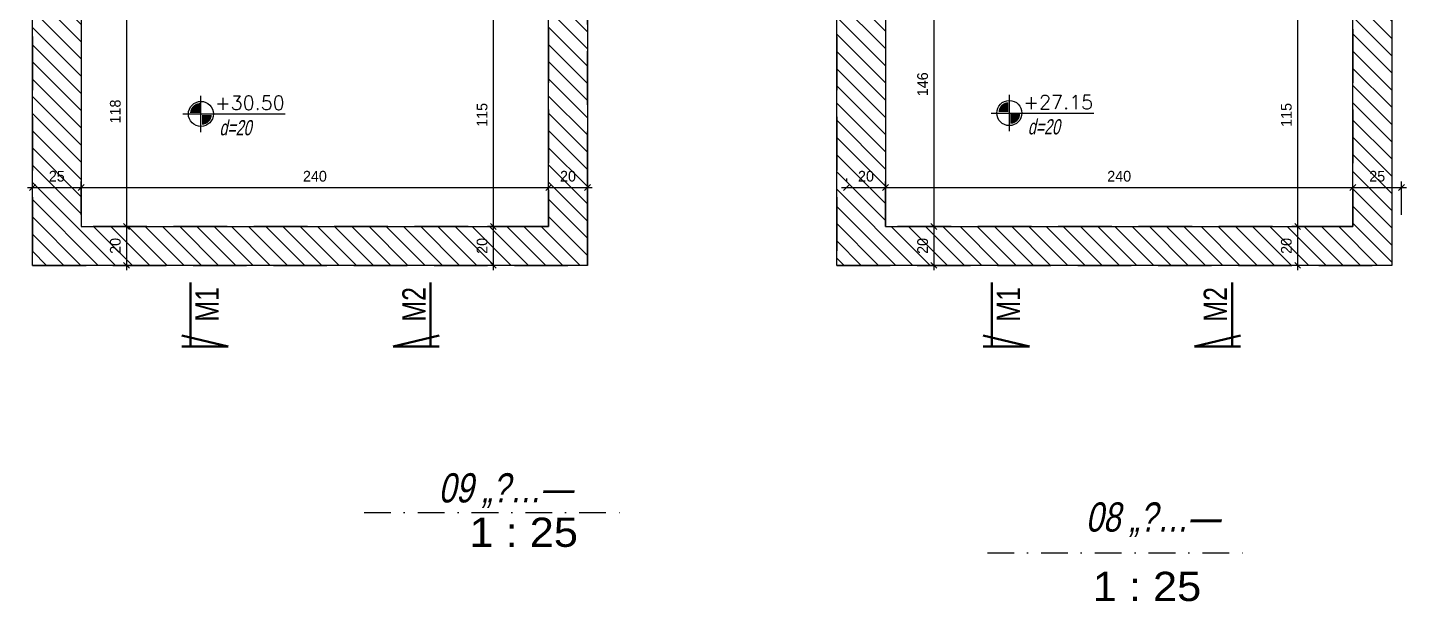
# Model space of a CAD drawing. Header units: inches. Extents: x -5298 to 11252, y 8210 to 22495.
# Drawn here: x 9183 to 9892, y 11491 to 11786 of the extents above; entities that cross this region are included whole.
import ezdxf
from ezdxf.enums import TextEntityAlignment as Align

# ---------------------------------------------------------------- set-up
doc = ezdxf.new("R2010")
doc.units = ezdxf.units.IN
doc.header["$LTSCALE"] = 55
doc.header["$MEASUREMENT"] = 0
doc.linetypes.add('DASHDOT2', pattern=[0.5, 0.25, -0.125, 0, -0.125])
doc.linetypes.add('DASHED2', pattern=[0.375, 0.25, -0.125])
doc.layers.get('Defpoints').update_dxf_attribs({"color": 40})
for name, color, linetype in [('D7', 2, 'Continuous'), ('dim-50-v', 2, 'Continuous'), ('ENG_beton nifsak', 4, 'Continuous'), ('ENG_beton ole', 3, 'DASHED2'), ('ENG_level', 1, 'DASHDOT2'), ('HATCH', 8, 'Continuous')]:
    doc.layers.add(name, color=color, linetype=linetype)
doc.layers.add('W', color=1, linetype='Continuous', lineweight=50)
doc.styles.add('AA', font='hebtxt', dxfattribs={"width": 0.8, "oblique": 8})
doc.styles.add('AD', font='oron')
doc.styles.add('HEBREW', font='hebtxt-weld.shx', dxfattribs={"width": 0.8, "oblique": 12})
doc.styles.add('HEBTXT', font='hebtxt-weld.shx')
doc.styles.add('ROMANS', font='romans')
doc.dimstyles.new('25', dxfattribs={"dimtxt": 5.5, "dimasz": 3, "dimexe": 3, "dimexo": 6, "dimgap": 3, "dimtad": 1, "dimdec": 0, "dimrnd": 0.5, "dimdsep": 46, "dimtxsty": 'HEBTXT', "dimblk1": 'OBLIQUE', "dimblk2": 'OBLIQUE', "dimsah": 1, "dimcen": 1, "dimdle": 2.5, "dimclre": 9, "dimclrt": 3, "dimadec": 0, "dimazin": 0, "dimtfac": 1, "dimtdec": 0, "dimtix": 1, "dimtmove": 2, "dimatfit": 3, "dimldrblk": 'OBLIQUE', "dimfxl": 1, "dimtolj": 1, "dimarcsym": 0})

# ---------------------------------------------------------------- blocks, each defined once
blk = doc.blocks.new('_OBLIQUE')
at = {"color": 0, "linetype": 'ByBlock'}
blk.add_line((-0.5, -0.5), (0.5, 0.5), dxfattribs=at)
blk = doc.blocks.new('*D342')
at = {"layer": 'Defpoints', "color": 0, "linetype": 'Continuous', "transparency": 16777216}
for p in [(9889.03, 11703.49), (9864.03, 11683.49), (9889.03, 11683.49)]:
    blk.add_point(p, dxfattribs=at)
at = {"layer": 'dim-50-v', "color": 9, "linetype": 'Continuous', "lineweight": -2, "transparency": 16777216}
for p, q in [((9864.03, 11689.49), (9864.03, 11706.49)), ((9889.03, 11689.49), (9889.03, 11706.49))]:
    blk.add_line(p, q, dxfattribs=at)
at = {"layer": 'dim-50-v', "color": 0, "linetype": 'Continuous', "lineweight": -2, "transparency": 16777216}
blk.add_line((9861.53, 11703.49), (9891.53, 11703.49), dxfattribs=at)
at = {"layer": 'dim-50-v', "color": 0, "linetype": 'Continuous', "lineweight": -2, "transparency": 16777216, "xscale": 3, "yscale": 3, "zscale": 3, "rotation": 180}
blk.add_blockref('_OBLIQUE', (9864.03, 11703.49), dxfattribs=at)
at = {"layer": 'dim-50-v', "color": 0, "linetype": 'Continuous', "lineweight": -2, "transparency": 16777216, "xscale": 3, "yscale": 3, "zscale": 3}
blk.add_blockref('_OBLIQUE', (9889.03, 11703.49), dxfattribs=at)
at = {"layer": 'dim-50-v', "color": 3, "linetype": 'Continuous', "transparency": 16777216, "insert": (9876.53, 11709.24), "char_height": 5.5, "attachment_point": 5, "style": 'HEBTXT'}
blk.add_mtext('\\A1;25', dxfattribs=at)
blk = doc.blocks.new('*D343')
at = {"layer": 'Defpoints', "color": 0, "linetype": 'Continuous', "transparency": 16777216}
for p in [(9864.03, 11703.49), (9624.03, 11683.5, 0), (9864.03, 11683.49, 0)]:
    blk.add_point(p, dxfattribs=at)
at = {"layer": 'dim-50-v', "color": 9, "linetype": 'Continuous', "lineweight": -2, "transparency": 16777216}
for p, q in [((9624.03, 11689.5), (9624.03, 11706.49)), ((9864.03, 11689.49), (9864.03, 11706.49))]:
    blk.add_line(p, q, dxfattribs=at)
at = {"layer": 'dim-50-v', "color": 0, "linetype": 'Continuous', "lineweight": -2, "transparency": 16777216}
blk.add_line((9621.53, 11703.49), (9866.53, 11703.49), dxfattribs=at)
at = {"layer": 'dim-50-v', "color": 0, "linetype": 'Continuous', "lineweight": -2, "transparency": 16777216, "xscale": 3, "yscale": 3, "zscale": 3, "rotation": 180}
blk.add_blockref('_OBLIQUE', (9624.03, 11703.49), dxfattribs=at)
at = {"layer": 'dim-50-v', "color": 0, "linetype": 'Continuous', "lineweight": -2, "transparency": 16777216, "xscale": 3, "yscale": 3, "zscale": 3}
blk.add_blockref('_OBLIQUE', (9864.03, 11703.49), dxfattribs=at)
at = {"layer": 'dim-50-v', "color": 3, "linetype": 'Continuous', "transparency": 16777216, "insert": (9744.03, 11709.24), "char_height": 5.5, "attachment_point": 5, "style": 'HEBTXT'}
blk.add_mtext('\\A1;240', dxfattribs=at)
blk = doc.blocks.new('*D344')
at = {"layer": 'Defpoints', "color": 0, "linetype": 'Continuous', "transparency": 16777216}
for p in [(9603.98, 11702.07, 0), (9624.03, 11703.49), (9624.03, 11699.95, 0)]:
    blk.add_point(p, dxfattribs=at)
at = {"layer": 'dim-50-v', "color": 9, "linetype": 'Continuous', "lineweight": -2, "transparency": 16777216}
for p, q in [((9603.98, 11708.07), (9603.98, 11706.49)), ((9624.03, 11705.95), (9624.03, 11706.49))]:
    blk.add_line(p, q, dxfattribs=at)
at = {"layer": 'dim-50-v', "color": 0, "linetype": 'Continuous', "lineweight": -2, "transparency": 16777216}
blk.add_line((9601.48, 11703.49), (9626.53, 11703.49), dxfattribs=at)
at = {"layer": 'dim-50-v', "color": 0, "linetype": 'Continuous', "lineweight": -2, "transparency": 16777216, "xscale": 3, "yscale": 3, "zscale": 3, "rotation": 180}
blk.add_blockref('_OBLIQUE', (9603.98, 11703.49), dxfattribs=at)
at = {"layer": 'dim-50-v', "color": 0, "linetype": 'Continuous', "lineweight": -2, "transparency": 16777216, "xscale": 3, "yscale": 3, "zscale": 3}
blk.add_blockref('_OBLIQUE', (9624.03, 11703.49), dxfattribs=at)
at = {"layer": 'dim-50-v', "color": 3, "linetype": 'Continuous', "transparency": 16777216, "insert": (9614, 11709.24), "char_height": 5.5, "attachment_point": 5, "style": 'HEBTXT'}
blk.add_mtext('\\A1;20', dxfattribs=at)
blk = doc.blocks.new('*D346')
at = {"layer": 'Defpoints', "color": 0, "linetype": 'Continuous', "transparency": 16777216}
for p in [(9849.13, 11797.99, 0), (9835.64, 11683.5), (9848.56, 11683.5, 0)]:
    blk.add_point(p, dxfattribs=at)
at = {"layer": 'dim-50-v', "color": 9, "linetype": 'Continuous', "lineweight": -2, "transparency": 16777216}
for p, q in [((9843.13, 11797.99), (9832.64, 11797.99)), ((9842.56, 11683.5), (9832.64, 11683.5))]:
    blk.add_line(p, q, dxfattribs=at)
at = {"layer": 'dim-50-v', "color": 0, "linetype": 'Continuous', "lineweight": -2, "transparency": 16777216}
blk.add_line((9835.64, 11800.49), (9835.64, 11681), dxfattribs=at)
at = {"layer": 'dim-50-v', "color": 0, "linetype": 'Continuous', "lineweight": -2, "transparency": 16777216, "xscale": 3, "yscale": 3, "zscale": 3}
for p, rotation in [((9835.64, 11797.99), 90), ((9835.64, 11683.5), 270)]:
    blk.add_blockref('_OBLIQUE', p, dxfattribs=dict(at, rotation=rotation))
at = {"layer": 'dim-50-v', "color": 3, "linetype": 'Continuous', "transparency": 16777216, "insert": (9829.89, 11740.74), "char_height": 5.5, "attachment_point": 5, "rotation": 90, "style": 'HEBTXT'}
blk.add_mtext('\\A1;115', dxfattribs=at)
blk = doc.blocks.new('*D348')
at = {"layer": 'Defpoints', "color": 0, "linetype": 'Continuous', "transparency": 16777216}
for p in [(9659.67, 11829.49, 0), (9648.85, 11683.5), (9661.77, 11683.5, 0)]:
    blk.add_point(p, dxfattribs=at)
at = {"layer": 'dim-50-v', "color": 0, "linetype": 'Continuous', "lineweight": -2, "transparency": 16777216}
blk.add_line((9648.85, 11831.99), (9648.85, 11681), dxfattribs=at)
at = {"layer": 'dim-50-v', "color": 9, "linetype": 'Continuous', "lineweight": -2, "transparency": 16777216}
for p, q in [((9653.67, 11829.49), (9645.85, 11829.49)), ((9655.77, 11683.5), (9645.85, 11683.5))]:
    blk.add_line(p, q, dxfattribs=at)
at = {"layer": 'dim-50-v', "color": 0, "linetype": 'Continuous', "lineweight": -2, "transparency": 16777216, "xscale": 3, "yscale": 3, "zscale": 3}
for p, rotation in [((9648.85, 11829.49), 90), ((9648.85, 11683.5), 270)]:
    blk.add_blockref('_OBLIQUE', p, dxfattribs=dict(at, rotation=rotation))
at = {"layer": 'dim-50-v', "color": 3, "linetype": 'Continuous', "transparency": 16777216, "insert": (9643.1, 11756.49), "char_height": 5.5, "attachment_point": 5, "rotation": 90, "style": 'HEBTXT'}
blk.add_mtext('\\A1;146', dxfattribs=at)
blk = doc.blocks.new('*D357')
at = {"layer": 'Defpoints', "color": 0, "linetype": 'Continuous', "transparency": 16777216}
for p in [(9661.77, 11683.5, 0), (9648.85, 11663.49), (9649.18, 11663.49)]:
    blk.add_point(p, dxfattribs=at)
at = {"layer": 'dim-50-v', "color": 9, "linetype": 'Continuous', "lineweight": -2, "transparency": 16777216}
for p, q in [((9655.77, 11683.5), (9645.85, 11683.5)), ((9643.18, 11663.49), (9645.85, 11663.49))]:
    blk.add_line(p, q, dxfattribs=at)
at = {"layer": 'dim-50-v', "color": 0, "linetype": 'Continuous', "lineweight": -2, "transparency": 16777216}
blk.add_line((9648.85, 11686), (9648.85, 11660.99), dxfattribs=at)
at = {"layer": 'dim-50-v', "color": 0, "linetype": 'Continuous', "lineweight": -2, "transparency": 16777216, "xscale": 3, "yscale": 3, "zscale": 3}
for p, rotation in [((9648.85, 11683.5), 90), ((9648.85, 11663.49), 270)]:
    blk.add_blockref('_OBLIQUE', p, dxfattribs=dict(at, rotation=rotation))
at = {"layer": 'dim-50-v', "color": 3, "linetype": 'Continuous', "transparency": 16777216, "insert": (9643.1, 11673.49), "char_height": 5.5, "attachment_point": 5, "rotation": 90, "style": 'HEBTXT'}
blk.add_mtext('\\A1;20', dxfattribs=at)
blk = doc.blocks.new('*D358')
at = {"layer": 'Defpoints', "color": 0, "linetype": 'Continuous', "transparency": 16777216}
for p in [(9848.56, 11683.5, 0), (9834.95, 11663.49, 0), (9835.64, 11663.49)]:
    blk.add_point(p, dxfattribs=at)
at = {"layer": 'dim-50-v', "color": 9, "linetype": 'Continuous', "lineweight": -2, "transparency": 16777216}
for p, q in [((9842.56, 11683.5), (9832.64, 11683.5)), ((9840.95, 11663.49), (9838.64, 11663.49))]:
    blk.add_line(p, q, dxfattribs=at)
at = {"layer": 'dim-50-v', "color": 0, "linetype": 'Continuous', "lineweight": -2, "transparency": 16777216}
blk.add_line((9835.64, 11686), (9835.64, 11660.99), dxfattribs=at)
at = {"layer": 'dim-50-v', "color": 0, "linetype": 'Continuous', "lineweight": -2, "transparency": 16777216, "xscale": 3, "yscale": 3, "zscale": 3}
for p, rotation in [((9835.64, 11683.5), 90), ((9835.64, 11663.49), 270)]:
    blk.add_blockref('_OBLIQUE', p, dxfattribs=dict(at, rotation=rotation))
at = {"layer": 'dim-50-v', "color": 3, "linetype": 'Continuous', "transparency": 16777216, "insert": (9829.89, 11673.49), "char_height": 5.5, "attachment_point": 5, "rotation": 90, "style": 'HEBTXT'}
blk.add_mtext('\\A1;20', dxfattribs=at)
blk = doc.blocks.new('PL')
at = {"linetype": 'ByBlock'}
for p, q in [((0, -0.258), (0, 0.258)), ((-0.258, 0), (1.204, 0))]:
    blk.add_line(p, q, dxfattribs=at)
at = {"color": 4, "const_width": 0.14}
for points in [[(-0.014, 0.084, 0.414214), (-0.084, 0.014, 1)], [(0.014, -0.084, 0.414214), (0.084, -0.014, 1)]]:
    blk.add_lwpolyline(points, format="xyb", dxfattribs=at)
at = {"linetype": 'ByBlock'}
blk.add_circle((0, 0), 0.179, dxfattribs=at)
at = {"style": 'ROMANS'}
blk.add_attdef('LEVEL', text='', height=0.2, dxfattribs=at).set_placement((0.698, 0.157), align=Align.MIDDLE)
blk = doc.blocks.new('*D360')
at = {"layer": 'Defpoints', "color": 0, "linetype": 'Continuous', "transparency": 16777216}
for p in [(9470.96, 11703.5), (9451.01, 11683.5), (9470.96, 11683.5, 0)]:
    blk.add_point(p, dxfattribs=at)
at = {"layer": 'dim-50-v', "color": 9, "linetype": 'Continuous', "lineweight": -2, "transparency": 16777216}
for p, q in [((9451.01, 11689.5), (9451.01, 11706.5)), ((9470.96, 11689.5), (9470.96, 11706.5))]:
    blk.add_line(p, q, dxfattribs=at)
at = {"layer": 'dim-50-v', "color": 0, "linetype": 'Continuous', "lineweight": -2, "transparency": 16777216}
blk.add_line((9448.51, 11703.5), (9473.46, 11703.5), dxfattribs=at)
at = {"layer": 'dim-50-v', "color": 0, "linetype": 'Continuous', "lineweight": -2, "transparency": 16777216, "xscale": 3, "yscale": 3, "zscale": 3, "rotation": 180}
blk.add_blockref('_OBLIQUE', (9451.01, 11703.5), dxfattribs=at)
at = {"layer": 'dim-50-v', "color": 0, "linetype": 'Continuous', "lineweight": -2, "transparency": 16777216, "xscale": 3, "yscale": 3, "zscale": 3}
blk.add_blockref('_OBLIQUE', (9470.96, 11703.5), dxfattribs=at)
at = {"layer": 'dim-50-v', "color": 3, "linetype": 'Continuous', "transparency": 16777216, "insert": (9460.98, 11709.25), "char_height": 5.5, "attachment_point": 5, "style": 'HEBTXT'}
blk.add_mtext('\\A1;20', dxfattribs=at)
blk = doc.blocks.new('*D361')
at = {"layer": 'Defpoints', "color": 0, "linetype": 'Continuous', "transparency": 16777216}
for p in [(9451.01, 11703.5), (9211.01, 11683.5, 0), (9451.01, 11683.5, 0)]:
    blk.add_point(p, dxfattribs=at)
at = {"layer": 'dim-50-v', "color": 9, "linetype": 'Continuous', "lineweight": -2, "transparency": 16777216}
for p, q in [((9211.01, 11689.5), (9211.01, 11706.5)), ((9451.01, 11689.5), (9451.01, 11706.5))]:
    blk.add_line(p, q, dxfattribs=at)
at = {"layer": 'dim-50-v', "color": 0, "linetype": 'Continuous', "lineweight": -2, "transparency": 16777216}
blk.add_line((9208.51, 11703.5), (9453.51, 11703.5), dxfattribs=at)
at = {"layer": 'dim-50-v', "color": 0, "linetype": 'Continuous', "lineweight": -2, "transparency": 16777216, "xscale": 3, "yscale": 3, "zscale": 3, "rotation": 180}
blk.add_blockref('_OBLIQUE', (9211.01, 11703.5), dxfattribs=at)
at = {"layer": 'dim-50-v', "color": 0, "linetype": 'Continuous', "lineweight": -2, "transparency": 16777216, "xscale": 3, "yscale": 3, "zscale": 3}
blk.add_blockref('_OBLIQUE', (9451.01, 11703.5), dxfattribs=at)
at = {"layer": 'dim-50-v', "color": 3, "linetype": 'Continuous', "transparency": 16777216, "insert": (9331.01, 11709.25), "char_height": 5.5, "attachment_point": 5, "style": 'HEBTXT'}
blk.add_mtext('\\A1;240', dxfattribs=at)
blk = doc.blocks.new('*D362')
at = {"layer": 'Defpoints', "color": 0, "linetype": 'Continuous', "transparency": 16777216}
for p in [(9211.01, 11703.5), (9185.96, 11683.5, 0), (9211.01, 11683.5, 0)]:
    blk.add_point(p, dxfattribs=at)
at = {"layer": 'dim-50-v', "color": 9, "linetype": 'Continuous', "lineweight": -2, "transparency": 16777216}
for p, q in [((9185.96, 11689.5), (9185.96, 11706.5)), ((9211.01, 11689.5), (9211.01, 11706.5))]:
    blk.add_line(p, q, dxfattribs=at)
at = {"layer": 'dim-50-v', "color": 0, "linetype": 'Continuous', "lineweight": -2, "transparency": 16777216}
blk.add_line((9183.46, 11703.5), (9213.51, 11703.5), dxfattribs=at)
at = {"layer": 'dim-50-v', "color": 0, "linetype": 'Continuous', "lineweight": -2, "transparency": 16777216, "xscale": 3, "yscale": 3, "zscale": 3, "rotation": 180}
blk.add_blockref('_OBLIQUE', (9185.96, 11703.5), dxfattribs=at)
at = {"layer": 'dim-50-v', "color": 0, "linetype": 'Continuous', "lineweight": -2, "transparency": 16777216, "xscale": 3, "yscale": 3, "zscale": 3}
blk.add_blockref('_OBLIQUE', (9211.01, 11703.5), dxfattribs=at)
at = {"layer": 'dim-50-v', "color": 3, "linetype": 'Continuous', "transparency": 16777216, "insert": (9198.48, 11709.25), "char_height": 5.5, "attachment_point": 5, "style": 'HEBTXT'}
blk.add_mtext('\\A1;25', dxfattribs=at)
blk = doc.blocks.new('*D364')
at = {"layer": 'Defpoints', "color": 0, "linetype": 'Continuous', "transparency": 16777216}
for p in [(9443.34, 11798, 0), (9422.62, 11683.5), (9435.54, 11683.5, 0)]:
    blk.add_point(p, dxfattribs=at)
at = {"layer": 'dim-50-v', "color": 9, "linetype": 'Continuous', "lineweight": -2, "transparency": 16777216}
for p, q in [((9437.34, 11798), (9419.62, 11798)), ((9429.54, 11683.5), (9419.62, 11683.5))]:
    blk.add_line(p, q, dxfattribs=at)
at = {"layer": 'dim-50-v', "color": 0, "linetype": 'Continuous', "lineweight": -2, "transparency": 16777216}
blk.add_line((9422.62, 11800.5), (9422.62, 11681), dxfattribs=at)
at = {"layer": 'dim-50-v', "color": 0, "linetype": 'Continuous', "lineweight": -2, "transparency": 16777216, "xscale": 3, "yscale": 3, "zscale": 3}
for p, rotation in [((9422.62, 11798), 90), ((9422.62, 11683.5), 270)]:
    blk.add_blockref('_OBLIQUE', p, dxfattribs=dict(at, rotation=rotation))
at = {"layer": 'dim-50-v', "color": 3, "linetype": 'Continuous', "transparency": 16777216, "insert": (9416.87, 11740.75), "char_height": 5.5, "attachment_point": 5, "rotation": 90, "style": 'HEBTXT'}
blk.add_mtext('\\A1;115', dxfattribs=at)
blk = doc.blocks.new('*D366')
at = {"layer": 'Defpoints', "color": 0, "linetype": 'Continuous', "transparency": 16777216}
for p in [(9234.28, 11801.5, 0), (9234.28, 11683.5), (9247.21, 11683.5, 0)]:
    blk.add_point(p, dxfattribs=at)
at = {"layer": 'dim-50-v', "color": 0, "linetype": 'Continuous', "lineweight": -2, "transparency": 16777216}
blk.add_line((9234.28, 11804), (9234.28, 11681), dxfattribs=at)
at = {"layer": 'dim-50-v', "color": 9, "linetype": 'Continuous', "lineweight": -2, "transparency": 16777216}
for p, q in [((9228.28, 11801.5), (9231.28, 11801.5)), ((9241.21, 11683.5), (9231.28, 11683.5))]:
    blk.add_line(p, q, dxfattribs=at)
at = {"layer": 'dim-50-v', "color": 0, "linetype": 'Continuous', "lineweight": -2, "transparency": 16777216, "xscale": 3, "yscale": 3, "zscale": 3}
for p, rotation in [((9234.28, 11801.5), 90), ((9234.28, 11683.5), 270)]:
    blk.add_blockref('_OBLIQUE', p, dxfattribs=dict(at, rotation=rotation))
at = {"layer": 'dim-50-v', "color": 3, "linetype": 'Continuous', "transparency": 16777216, "insert": (9228.53, 11742.5), "char_height": 5.5, "attachment_point": 5, "rotation": 90, "style": 'HEBTXT'}
blk.add_mtext('\\A1;118', dxfattribs=at)
blk = doc.blocks.new('*D375')
at = {"layer": 'Defpoints', "color": 0, "linetype": 'Continuous', "transparency": 16777216}
for p in [(9247.21, 11683.5, 0), (9234.28, 11663.5), (9237.59, 11663.5)]:
    blk.add_point(p, dxfattribs=at)
at = {"layer": 'dim-50-v', "color": 9, "linetype": 'Continuous', "lineweight": -2, "transparency": 16777216}
for p, q in [((9241.21, 11683.5), (9231.28, 11683.5)), ((9231.59, 11663.5), (9231.28, 11663.5))]:
    blk.add_line(p, q, dxfattribs=at)
at = {"layer": 'dim-50-v', "color": 0, "linetype": 'Continuous', "lineweight": -2, "transparency": 16777216}
blk.add_line((9234.28, 11686), (9234.28, 11661), dxfattribs=at)
at = {"layer": 'dim-50-v', "color": 0, "linetype": 'Continuous', "lineweight": -2, "transparency": 16777216, "xscale": 3, "yscale": 3, "zscale": 3}
for p, rotation in [((9234.28, 11683.5), 90), ((9234.28, 11663.5), 270)]:
    blk.add_blockref('_OBLIQUE', p, dxfattribs=dict(at, rotation=rotation))
at = {"layer": 'dim-50-v', "color": 3, "linetype": 'Continuous', "transparency": 16777216, "insert": (9228.53, 11673.5), "char_height": 5.5, "attachment_point": 5, "rotation": 90, "style": 'HEBTXT'}
blk.add_mtext('\\A1;20', dxfattribs=at)
blk = doc.blocks.new('*D376')
at = {"layer": 'Defpoints', "color": 0, "linetype": 'Continuous', "transparency": 16777216}
for p in [(9435.54, 11683.5, 0), (9422.62, 11663.5), (9435.61, 11663.5, 0)]:
    blk.add_point(p, dxfattribs=at)
at = {"layer": 'dim-50-v', "color": 9, "linetype": 'Continuous', "lineweight": -2, "transparency": 16777216}
for p, q in [((9429.54, 11683.5), (9419.62, 11683.5)), ((9429.61, 11663.5), (9419.62, 11663.5))]:
    blk.add_line(p, q, dxfattribs=at)
at = {"layer": 'dim-50-v', "color": 0, "linetype": 'Continuous', "lineweight": -2, "transparency": 16777216}
blk.add_line((9422.62, 11686), (9422.62, 11661), dxfattribs=at)
at = {"layer": 'dim-50-v', "color": 0, "linetype": 'Continuous', "lineweight": -2, "transparency": 16777216, "xscale": 3, "yscale": 3, "zscale": 3}
for p, rotation in [((9422.62, 11683.5), 90), ((9422.62, 11663.5), 270)]:
    blk.add_blockref('_OBLIQUE', p, dxfattribs=dict(at, rotation=rotation))
at = {"layer": 'dim-50-v', "color": 3, "linetype": 'Continuous', "transparency": 16777216, "insert": (9416.87, 11673.5), "char_height": 5.5, "attachment_point": 5, "rotation": 90, "style": 'HEBTXT'}
blk.add_mtext('\\A1;20', dxfattribs=at)

msp = doc.modelspace()

# ---------------------------------------------------------------- hatches: boundary and pattern name
at = {"layer": 'HATCH', "linetype": 'Continuous', "transparency": 33554687}
h = msp.add_hatch(dxfattribs=at)
h.set_pattern_fill('ANSI31', color=256, scale=50, angle=270)
h.set_pattern_definition([(315, (434.5723, -13.272), (4.4194174, 4.4194174), [])])
h.paths.add_polyline_path([(9450.96, 12173.5), (9450.96, 12163.5), (9470.96, 12163.5), (9470.96, 12193.5), (9185.96, 12193.5), (9185.96, 11663.5), (9470.96, 11663.5), (9470.96, 12073.5), (9450.96, 12073.5), (9450.96, 12055), (9451.93, 12055), (9450.96, 11793.62), (9450.96, 11683.5), (9210.96, 11683.5), (9210.96, 12173.5)])
h = msp.add_hatch(dxfattribs=at)
h.set_pattern_fill('ANSI31', color=256, scale=50, angle=450)
h.paths.add_polyline_path([(9883.98, 12073.49), (9863.98, 12073.49), (9863.98, 11683.49), (9623.98, 11683.49), (9623.98, 12173.49), (9863.98, 12173.49), (9863.98, 12163.49), (9883.98, 12163.49), (9883.98, 12193.49), (9598.98, 12193.49), (9598.98, 11663.49), (9883.98, 11663.49)])

# ---------------------------------------------------------------- linework, layer by layer
at = {"layer": 'ENG_beton nifsak', "ltscale": 5, "elevation": 0}
for points in [[(9470.96, 12163.5), (9450.96, 12163.5), (9450.96, 12173.5), (9210.96, 12173.5), (9210.96, 11683.5), (9450.96, 11683.5), (9450.96, 12073.5), (9470.96, 12073.5), (9470.96, 11663.5), (9185.96, 11663.5), (9185.96, 12193.5), (9470.96, 12193.5)], [(9884.03, 12163.49), (9864.03, 12163.49), (9864.03, 12173.49), (9624.03, 12173.49), (9624.03, 11683.49), (9864.03, 11683.49), (9864.03, 12073.49), (9884.03, 12073.49), (9884.03, 11663.49), (9599.03, 11663.49), (9599.03, 12193.49), (9884.03, 12193.49)]]:
    msp.add_lwpolyline(points, close=True, dxfattribs=at)
at = {"layer": 'ENG_beton ole', "ltscale": 2}
for p, q in [((9185.96, 12193.5, 0), (9185.96, 11663.5, 0)), ((9598.98, 12193.49, 0), (9598.98, 11663.49, 0)), ((9210.96, 12173.5, 0), (9210.96, 11683.5, 0)), ((9210.96, 12173.5, 0), (9210.96, 11683.5, 0)), ((9623.98, 12173.49, 0), (9623.98, 11683.49, 0)), ((9450.96, 12073.5, 0), (9450.96, 11683.5, 0)), ((9863.98, 12073.49, 0), (9863.98, 11683.49, 0)), ((9883.98, 12073.49, 0), (9883.98, 11663.49, 0)), ((9450.96, 11683.5, 0), (9210.96, 11683.5, 0)), ((9863.98, 11683.49, 0), (9623.98, 11683.49, 0)), ((9185.96, 11663.5, 0), (9470.96, 11663.5, 0)), ((9598.98, 11663.49, 0), (9883.98, 11663.49, 0))]:
    msp.add_line(p, q, dxfattribs=at)
at = {"layer": 'ENG_beton ole', "linetype": 'Continuous', "ltscale": 5}
msp.add_line((9623.98, 11683.49, 0), (9624.03, 11693.88, 0), dxfattribs=at)
at = {"layer": 'ENG_beton ole', "ltscale": 2, "elevation": 0, "flags": 128}
msp.add_lwpolyline([(9470.96, 11663.5), (9470.96, 12073.5), (9450.96, 12073.5)], dxfattribs=at)
at = {"layer": 'ENG_level', "color": 1}
for p, q in [((9356.27, 11536.6, 0), (9492.53, 11536.6, 0)), ((9676.34, 11515.95, 0), (9812.6, 11515.95, 0))]:
    msp.add_line(p, q, dxfattribs=at)
at = {"layer": 'W'}
for p, q in [((9267.08, 11654.74, 0), (9267.08, 11621.85, 0)), ((9390.44, 11654.74, 0), (9390.44, 11621.85, 0)), ((9678.6, 11654.73, 0), (9678.6, 11621.84, 0)), ((9801.96, 11654.73, 0), (9801.96, 11621.84, 0)), ((9286.38, 11621.85, 0), (9262.71, 11627.45, 0)), ((9371.14, 11621.85, 0), (9394.81, 11627.45, 0)), ((9697.9, 11621.84, 0), (9674.23, 11627.44, 0)), ((9782.66, 11621.84, 0), (9806.33, 11627.44, 0)), ((9262.71, 11621.85, 0), (9286.38, 11621.85, 0)), ((9394.81, 11621.85, 0), (9371.14, 11621.85, 0)), ((9674.23, 11621.84, 0), (9697.9, 11621.84, 0)), ((9806.33, 11621.84, 0), (9782.66, 11621.84, 0))]:
    msp.add_line(p, q, dxfattribs=at)

# ---------------------------------------------------------------- block references
at = {"layer": 'D7', "xscale": 36, "yscale": 36, "zscale": 36}
for p, values in [((9272.47, 11741.27, 0), {'LEVEL': '+30.50'}), ((9687.62, 11741.72, 0), {'LEVEL': '+27.15'})]:
    msp.add_blockref('PL', p, dxfattribs=at).add_auto_attribs(values)

# ---------------------------------------------------------------- texts
at = {"layer": 'D7', "style": 'AA', "oblique": 12, "width": 0.7}
for p in [(9282, 11730.29, 0), (9697.15, 11730.75, 0)]:
    msp.add_text('d=20', height=7.8, dxfattribs=at).set_placement(p)
at = {"layer": 'ENG_level', "style": 'HEBREW', "oblique": 12, "width": 0.8}
for s, p in [('09 „\x8e…—', (9463.13, 11541.75, 0)), ('08 „\x8e…—', (9795.49, 11526.78, 0))]:
    msp.add_text(s, height=15, dxfattribs=at).set_placement(p, align=Align.RIGHT)
at = {"layer": 'ENG_level', "color": 1, "style": 'HEBTXT', "width": 1.11}
for p in [(9438.23, 11526.45, 0), (9758.3, 11498.64, 0)]:
    msp.add_text('1 : 25', height=15, rotation=360, dxfattribs=at).set_placement(p, align=Align.MIDDLE)
at = {"layer": 'W', "style": 'AD', "width": 0.8}
for s, p in [('M1', (9281.62, 11634.62, 0)), ('M2', (9387.85, 11634.62, 0)), ('M1', (9693.14, 11634.61, 0)), ('M2', (9799.37, 11634.61, 0))]:
    msp.add_text(s, height=11.953, rotation=90, dxfattribs=at).set_placement(p)

# ---------------------------------------------------------------- dimensions: what is measured, and where the dimension line sits
at = {"layer": 'dim-50-v', "linetype": 'Continuous'}
for base, p1, p2, angle, picture, middle in [((9648.85, 11683.5, 0), (9659.67, 11829.49, 0), (9661.77, 11683.5, 0), 90, '*D348', (9643.1, 11756.49, 0)), ((9234.28, 11683.5, 0), (9234.28, 11801.5, 0), (9247.21, 11683.5, 0), 90, '*D366', (9228.53, 11742.5, 0)), ((9422.6191, 11683.4989, 0), (9443.34, 11797.9972, 0), (9435.5397, 11683.4989, 0), 90, '*D364', (9416.8691, 11740.7481, 0)), ((9835.64, 11683.5, 0), (9849.13, 11797.99, 0), (9848.56, 11683.5, 0), 90, '*D346', (9829.89, 11740.74, 0)), ((9211.01, 11703.5, 0), (9185.96, 11683.5, 0), (9211.01, 11683.5, 0), 180, '*D362', (9198.48, 11709.25, 0)), ((9451.01, 11703.5, 0), (9211.01, 11683.5, 0), (9451.01, 11683.5, 0), 180, '*D361', (9331.01, 11709.25, 0)), ((9470.96, 11703.5, 0), (9451.01, 11683.5, 0), (9470.96, 11683.5, 0), 180, '*D360', (9460.98, 11709.25, 0)), ((9624.03, 11703.49, 0), (9603.98, 11702.07, 0), (9624.03, 11699.95, 0), 180, '*D344', (9614, 11709.24, 0)), ((9864.03, 11703.49, 0), (9624.03, 11683.5, 0), (9864.03, 11683.49, 0), 180, '*D343', (9744.03, 11709.24, 0)), ((9889.03, 11703.49, 0), (9864.03, 11683.49, 0), (9889.03, 11683.49, 0), 180, '*D342', (9876.53, 11709.24, 0)), ((9234.28, 11663.5, 0), (9247.21, 11683.5, 0), (9237.59, 11663.5, 0), 90, '*D375', (9228.53, 11673.5, 0)), ((9422.62, 11663.5, 0), (9435.54, 11683.5, 0), (9435.61, 11663.5, 0), 90, '*D376', (9416.87, 11673.5, 0)), ((9648.85, 11663.49, 0), (9661.77, 11683.5, 0), (9649.18, 11663.49, 0), 90, '*D357', (9643.1, 11673.49, 0)), ((9835.64, 11663.49, 0), (9848.56, 11683.5, 0), (9834.95, 11663.49, 0), 90, '*D358', (9829.89, 11673.49, 0))]:
    dim = msp.add_linear_dim(base=base, p1=p1, p2=p2, angle=angle, dimstyle='25', dxfattribs=at)
    dim.commit()
    dim.dimension.update_dxf_attribs({"geometry": picture, "text_midpoint": middle})

doc.saveas('drawing.dxf')
